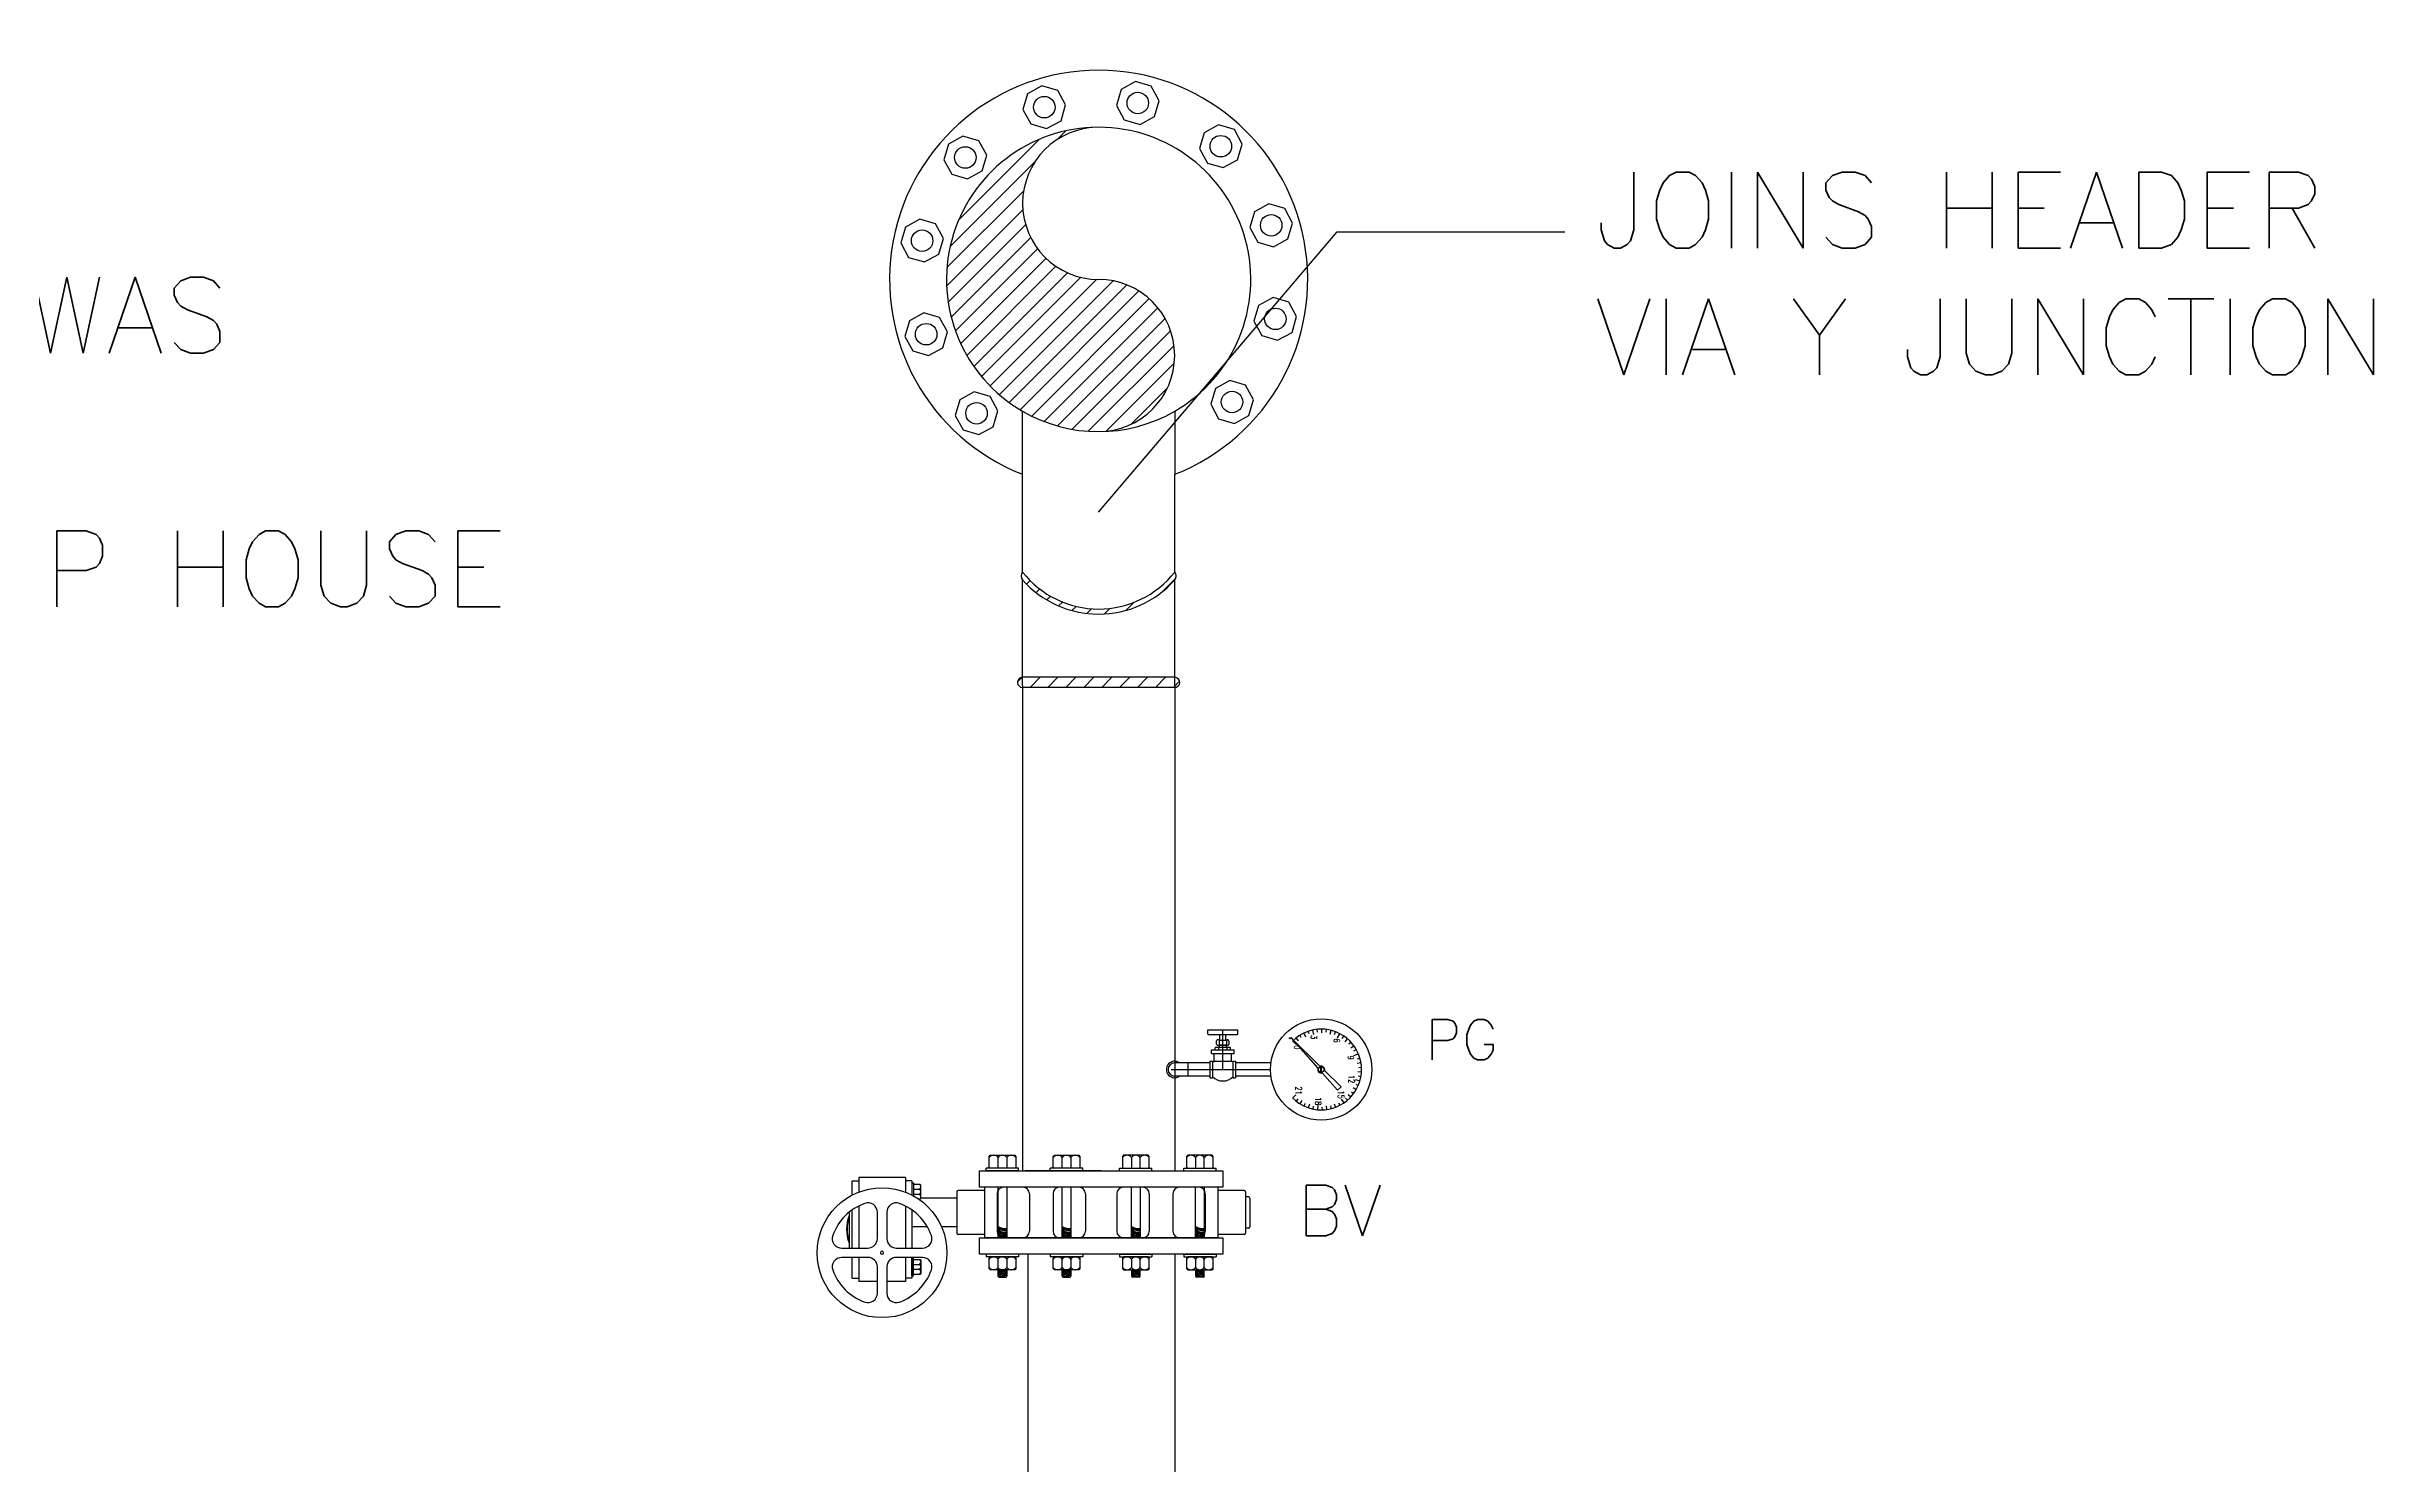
# Model space of a CAD drawing. Header units: inches. Extents: x 72601 to 92539, y -26779 to -15965.
# Drawn here: x 75829 to 78124, y -24061 to -22664 of the extents above; entities that cross this region are included whole.
import ezdxf
from ezdxf.enums import TextEntityAlignment as Align

# ---------------------------------------------------------------- set-up
doc = ezdxf.new("R2010")
doc.units = ezdxf.units.IN
doc.header["$MEASUREMENT"] = 0
doc.layers.add('FENCE', color=1, linetype='Continuous')
doc.layers.add('M-X-BKGD', color=8, linetype='Continuous')
doc.styles.add('RomanS', font='romans.shx', dxfattribs={"width": 0.8})
doc.styles.add('SIMS', font='simplex.shx')
doc.styles.get("Standard").update_dxf_attribs({"font": 'arial.ttf'})
doc.dimstyles.get("Standard").update_dxf_attribs({"dimtxt": 0.18, "dimasz": 0.18, "dimexe": 0.18, "dimexo": 0.0625, "dimgap": 0.09, "dimtad": 0, "dimtih": 1, "dimtoh": 1, "dimdec": 4, "dimzin": 0, "dimdsep": 46, "dimtxsty": 'Standard', "dimcen": 0.09, "dimadec": 0, "dimazin": 0, "dimtfac": 1, "dimtdec": 4, "dimtofl": 0, "dimtmove": 0, "dimatfit": 3, "dimfxl": 1, "dimtolj": 1, "dimtzin": 0, "dimarcsym": 0})

# ---------------------------------------------------------------- blocks, each defined once
blk = doc.blocks.new('pressuregauge')
at = {"color": 8}
for p, q in [((-0.0062, 0.18), (-0.0068, 0.1837)), ((-0.0021, 0.1815), (-0.0023, 0.1842)), ((0.0021, 0.1805), (0.0023, 0.1842)), ((0.0063, 0.181), (0.0068, 0.1837)), ((-0.0312, 0.1607), (-0.0353, 0.1628)), ((-0.0307, 0.1652), (-0.033, 0.1667)), ((-0.0274, 0.168), (-0.0302, 0.1704)), ((-0.0252, 0.1716), (-0.0271, 0.1737)), ((-0.0214, 0.1736), (-0.0235, 0.1766)), ((-0.0183, 0.1767), (-0.0197, 0.1791)), ((-0.0138, 0.1768), (-0.0156, 0.1811)), ((-0.0105, 0.18), (-0.0113, 0.1827)), ((0.0011, 0.1477), (0.0171, 0.1641)), ((0.0033, 0.1455), (0.0203, 0.1607)), ((0.01, 0.1782), (0.0113, 0.1827)), ((0.0145, 0.1786), (0.0156, 0.1811)), ((0.0203, 0.1607), (0.0171, 0.1641)), ((0.0178, 0.1759), (0.0197, 0.1791)), ((0.0219, 0.1744), (0.0235, 0.1766)), ((0.0245, 0.171), (0.027, 0.1737)), ((0.0281, 0.1686), (0.0302, 0.1704)), ((0.0292, 0.1642), (0.033, 0.1668)), ((0.0329, 0.1616), (0.0353, 0.1628)), ((-0.0361, 0.1452), (-0.0398, 0.1452)), ((-0.0369, 0.1409), (-0.0396, 0.1406)), ((-0.0367, 0.1494), (-0.0395, 0.1498)), ((-0.035, 0.1534), (-0.0386, 0.1543)), ((-0.0346, 0.1576), (-0.0372, 0.1586)), ((-0.0314, 0.1144), (-0.0032, 0.1433)), ((-0.0314, 0.1144), (-0.0013, 0.1413)), ((0.0028, 0.1447), (-0.0028, 0.1447)), ((0.0028, 0.1442), (-0.0028, 0.1442)), ((0.0337, 0.1573), (0.0372, 0.1587)), ((0.035, 0.1411), (0.0396, 0.1407)), ((0.0358, 0.1493), (0.0395, 0.1498)), ((0.0359, 0.1536), (0.0386, 0.1543)), ((0.037, 0.1452), (0.0398, 0.1453)), ((-0.0344, 0.1371), (-0.0389, 0.1361)), ((-0.0351, 0.1326), (-0.0377, 0.1317)), ((-0.0318, 0.1295), (-0.036, 0.1275)), ((-0.0315, 0.1249), (-0.0338, 0.1235)), ((-0.0283, 0.122), (-0.0312, 0.1197)), ((-0.0249, 0.1196), (-0.0282, 0.1163)), ((0.0249, 0.1196), (0.0282, 0.1163)), ((0.029, 0.1214), (0.0312, 0.1197)), ((0.0307, 0.1254), (0.0338, 0.1235)), ((0.0335, 0.1287), (0.036, 0.1275)), ((0.0342, 0.1329), (0.0377, 0.1318)), ((0.0362, 0.1367), (0.0389, 0.1362)), ((0, -0.0035), (0, 0.0945)), ((0, 0.0475), (-0.0391, 0.0475))]:
    blk.add_line(p, q, dxfattribs=at)
for p, q in [((-0.0065, 0.095), (-0.0065, 0.06)), ((0.0065, 0.095), (0.0065, 0.06)), ((-0.0352, 0.0623), (-0.0391, 0.0623)), ((-0.0391, 0.0326), (-0.0391, 0.0623)), ((-0.0346, 0.0333), (-0.0346, 0.0617)), ((-0.029, 0.0506), (-0.0346, 0.0506)), ((-0.029, 0.0511), (-0.0241, 0.0511)), ((-0.029, 0.0438), (-0.029, 0.051)), ((-0.0257, 0.0537), (-0.0275, 0.0537)), ((-0.0242, 0.0439), (-0.0242, 0.051)), ((-0.0239, 0.0506), (-0.0242, 0.0506)), ((-0.0239, 0.0446), (-0.0239, 0.0506)), ((-0.0213, 0.0549), (-0.0219, 0.0543)), ((-0.0219, 0.0406), (-0.0219, 0.0543)), ((-0.0219, 0.0515), (-0.0193, 0.0515)), ((-0.0193, 0.0549), (-0.0213, 0.0549)), ((-0.0193, 0.0364), (-0.0193, 0.0586)), ((-0.0159, 0.0586), (-0.0193, 0.0586)), ((-0.0159, 0.0364), (-0.0159, 0.0586)), ((-0.0081, 0.0561), (-0.0157, 0.0561)), ((-0.0082, 0.06), (0.0082, 0.06)), ((-0.0082, 0.0575), (-0.0082, 0.06)), ((-0.0082, 0.0575), (0.0082, 0.0575)), ((-0.0081, 0.0389), (-0.0081, 0.0561)), ((0.0082, 0.0575), (0.0082, 0.06)), ((-0.0352, 0.0326), (-0.0391, 0.0326)), ((-0.029, 0.0446), (-0.0346, 0.0446)), ((-0.029, 0.0438), (-0.0241, 0.0438)), ((-0.025, 0.0413), (-0.0282, 0.0413)), ((-0.0239, 0.0446), (-0.0242, 0.0446)), ((-0.0219, 0.0431), (-0.0193, 0.0431)), ((-0.0213, 0.0399), (-0.0219, 0.0406)), ((-0.0193, 0.0399), (-0.0213, 0.0399)), ((-0.0159, 0.0364), (-0.0193, 0.0364)), ((-0.0081, 0.0389), (-0.0159, 0.0389)), ((-0.0082, 0.0374), (0.0082, 0.0374)), ((-0.0082, 0.0345), (-0.0082, 0.0374)), ((-0.0082, 0.0345), (0.0082, 0.0345)), ((-0.0065, 0.0345), (-0.0065, 0)), ((0.0065, 0.0345), (0.0065, 0)), ((0.0082, 0.0345), (0.0082, 0.0374)), ((-0.0065, 0.013), (0.0065, 0.013))]:
    blk.add_line(p, q)
blk.add_circle((0, 0.1445), 0.05)
for centre, radius in [((0, 0.1445), 0.00278), ((-0.0308, 0.1137), 0.000463)]:
    blk.add_circle(centre, radius, dxfattribs=at)
for radius, start, end in [(0.0398, 315, 225), (0.00343, 70.726, 200.654), (0.00343, 246.9077, 16.8356)]:
    blk.add_arc((0, 0.1445), radius, start, end, dxfattribs=at)
for centre, radius, start, end in [((-0.0352, 0.0617), 0.000636, 0, 90), ((-0.0276, 0.052), 0.00171, 87.3451, 214.6492), ((-0.0256, 0.052), 0.00171, 325.3508, 92.6549), ((-0.024, 0.0527), 0.0021, 270, 345.2887), ((0.0021, 0.0475), 0.0134, 131.437, 140.1121), ((-0.0021, 0.0475), 0.0134, 311.437, 48.563), ((-0.0352, 0.0333), 0.000636, 270, 0), ((-0.0276, 0.0429), 0.00171, 145.3508, 250.7556), ((-0.0256, 0.0429), 0.00171, 289.2444, 34.6492), ((-0.024, 0.0425), 0.0021, 14.7113, 90), ((0.0021, 0.0475), 0.0134, 220.071, 228.563), ((0, 0), 0.00812, 143.3884, 36.6116), ((0, 0), 0.00652, 180, 0)]:
    blk.add_arc(centre, radius, start, end)
at = {"color": 8, "style": 'RomanS', "width": 0.7}
for s, p in [('6', (-0.0286, 0.1599)), ('9', (-0.0116, 0.1737)), ('12', (0.0095, 0.1745)), ('15', (0.0247, 0.164)), ('3', (-0.0319, 0.1373)), ('18', (0.0312, 0.1415)), ('0', (-0.0219, 0.1208)), ('21', (0.0207, 0.1223))]:
    blk.add_text(s, height=0.00602, rotation=360, dxfattribs=at).set_placement(p, align=Align.MIDDLE)

msp = doc.modelspace()

# ---------------------------------------------------------------- hatches: boundary and pattern name
at = {"layer": 'M-X-BKGD'}
h = msp.add_hatch(dxfattribs=at)
h.set_pattern_fill('ANSI31', color=256, scale=100)
h.set_pattern_definition([(45, (-40520.95, -145705.62), (-8.8388348, 8.8388348), [])])
h.paths.add_polyline_path([(76866.5, -22893.2, -1), (76866.5, -22743.2, 0.767327), (76791.5, -23023.1, 0.131653), (76866.5, -23043.2, 1)])
h = msp.add_hatch(dxfattribs=at)
h.set_pattern_fill('ANSI31', color=256, scale=100)
h.set_pattern_definition([(45, (-10781.664, -35658.236), (-8.8388348, 8.8388348), [])])
h.paths.add_polyline_path([(76941.5, -23189.4, 0.361193), (76941.5, -23181.7, -0.485951), (76791.5, -23181.7, 0.361193), (76791.5, -23189.4, 0.448765)])

# ---------------------------------------------------------------- linework, layer by layer
for p, q in [((76796.3, -22710.1), (76791.8, -22725.6)), ((76810.6, -22702.3), (76796.3, -22710.1)), ((76826.2, -22706.9), (76810.6, -22702.3)), ((76833.9, -22721.1), (76826.2, -22706.9)), ((76888.6, -22706), (76884, -22721.6)), ((76902.9, -22698.2), (76888.6, -22706)), ((76918.4, -22702.8), (76902.9, -22698.2)), ((76926.2, -22717.1), (76918.4, -22702.8)), ((76921.6, -22732.6), (76926.2, -22717.1)), ((76791.8, -22725.6), (76799.5, -22739.9)), ((76799.5, -22739.9), (76815.1, -22744.5)), ((76815.1, -22744.5), (76829.4, -22736.7)), ((76829.4, -22736.7), (76833.9, -22721.1)), ((76884, -22721.6), (76891.8, -22735.8)), ((76891.8, -22735.8), (76907.4, -22740.4)), ((76907.4, -22740.4), (76921.6, -22732.6)), ((76984.8, -22740.9), (76970.5, -22748.6)), ((77000.4, -22745.4), (76984.8, -22740.9)), ((76718.5, -22759.7), (76713.9, -22775.3)), ((76732.7, -22751.9), (76718.5, -22759.7)), ((76748.3, -22756.5), (76732.7, -22751.9)), ((76756.1, -22770.8), (76748.3, -22756.5)), ((76970.5, -22748.6), (76966, -22764.2)), ((76966, -22764.2), (76973.7, -22778.5)), ((77008.1, -22759.7), (77000.4, -22745.4)), ((77003.6, -22775.3), (77008.1, -22759.7)), ((76713.9, -22775.3), (76721.7, -22789.5)), ((76737.2, -22794.1), (76751.5, -22786.3)), ((76751.5, -22786.3), (76756.1, -22770.8)), ((76973.7, -22778.5), (76989.3, -22783)), ((76989.3, -22783), (77003.6, -22775.3)), ((76721.7, -22789.5), (76737.2, -22794.1)), ((76690.1, -22833.9), (76675.9, -22841.6)), ((76705.7, -22838.5), (76690.1, -22833.9)), ((77020.2, -22826.5), (77015.6, -22842.1)), ((77034.4, -22818.7), (77020.2, -22826.5)), ((77050, -22823.3), (77034.4, -22818.7)), ((77057.8, -22837.6), (77050, -22823.3)), ((76675.9, -22841.6), (76671.3, -22857.2)), ((76671.3, -22857.2), (76679, -22871.5)), ((76713.4, -22852.7), (76705.7, -22838.5)), ((76708.9, -22868.3), (76713.4, -22852.7)), ((77015.6, -22842.1), (77023.4, -22856.3)), ((77023.4, -22856.3), (77039, -22860.9)), ((77039, -22860.9), (77053.2, -22853.1)), ((77053.2, -22853.1), (77057.8, -22837.6)), ((76679, -22871.5), (76694.6, -22876)), ((76694.6, -22876), (76708.9, -22868.3)), ((76694.2, -22926.1), (76679.9, -22933.9)), ((76709.7, -22930.7), (76694.2, -22926.1)), ((77024.2, -22918.8), (77019.7, -22934.3)), ((77038.5, -22911), (77024.2, -22918.8)), ((77054.1, -22915.6), (77038.5, -22911)), ((77061.8, -22929.8), (77054.1, -22915.6)), ((76679.9, -22933.9), (76675.3, -22949.5)), ((76717.5, -22945), (76709.7, -22930.7)), ((76712.9, -22960.5), (76717.5, -22945)), ((77019.7, -22934.3), (77027.4, -22948.6)), ((77027.4, -22948.6), (77043, -22953.2)), ((77043, -22953.2), (77057.3, -22945.4)), ((77057.3, -22945.4), (77061.8, -22929.8)), ((76675.3, -22949.5), (76683.1, -22963.7)), ((76683.1, -22963.7), (76698.7, -22968.3)), ((76698.7, -22968.3), (76712.9, -22960.5)), ((76995.9, -22992.9), (76981.6, -23000.7)), ((77011.4, -22997.5), (76995.9, -22992.9)), ((76729.6, -23011.8), (76725, -23027.4)), ((76743.8, -23004), (76729.6, -23011.8)), ((76759.4, -23008.6), (76743.8, -23004)), ((76767.2, -23022.8), (76759.4, -23008.6)), ((76981.6, -23000.7), (76977, -23016.3)), ((76977, -23016.3), (76984.8, -23030.5)), ((77019.2, -23011.8), (77011.4, -22997.5)), ((77014.6, -23027.3), (77019.2, -23011.8)), ((76725, -23027.4), (76732.8, -23041.6)), ((76748.3, -23046.2), (76762.6, -23038.4)), ((76762.6, -23038.4), (76767.2, -23022.8)), ((76791.5, -23181.7), (76791.5, -23023.1)), ((76941.5, -23023.1), (76941.5, -23085.4)), ((76984.8, -23030.5), (77000.4, -23035.1)), ((77000.4, -23035.1), (77014.6, -23027.3)), ((76732.8, -23041.6), (76748.3, -23046.2)), ((76791.5, -23181.7), (76791.5, -23085.4)), ((76941.5, -23181.7), (76941.5, -23085.4)), ((76791.5, -23293.5), (76791.5, -23189.4)), ((76941.5, -23293.5), (76941.5, -23189.4)), ((76941.5, -23285.4), (76791.5, -23285.4)), ((76791.5, -23293.5), (76791.5, -23772)), ((76941.5, -23293.5), (76941.5, -23772)), ((76941.5, -23295.4), (76791.5, -23295.4)), ((76869, -23772), (76794, -23772)), ((76623.5, -23781.6), (76629.9, -23781.6)), ((76623.5, -23795.8), (76623.5, -23781.6)), ((76629.9, -23778.4), (76629.9, -23792.9)), ((76676, -23778.4), (76629.9, -23778.4)), ((76676, -23778.4), (76676, -23792.9)), ((76682.4, -23781.6), (76676, -23781.6)), ((76682.4, -23781.6), (76682.4, -23795.8)), ((76726.6, -23792.5), (76726.6, -23833.4)), ((76753.8, -23791.2), (76727.8, -23791.2)), ((76753.8, -23788), (76753.8, -23837.9)), ((76984.2, -23788), (76753.8, -23788)), ((76766.3, -23794.4), (76766.3, -23831.5)), ((76798.3, -23794.4), (76798.3, -23831.5)), ((76821.5, -23794.4), (76821.5, -23831.5)), ((76853.5, -23794.4), (76853.5, -23831.5)), ((76884.4, -23794.4), (76884.4, -23831.5)), ((76916.4, -23794.4), (76916.4, -23831.5)), ((76939.7, -23794.4), (76939.7, -23831.5)), ((76971.7, -23794.4), (76971.7, -23831.5)), ((76984.2, -23788), (76984.2, -23837.9)), ((77010.1, -23791.2), (76984.2, -23791.2)), ((77011.4, -23792.5), (77011.4, -23833.4)), ((77014.3, -23797.6), (77011.4, -23797.6)), ((76620.3, -23812.8), (76620.3, -23848)), ((76623.5, -23848), (76623.5, -23810.3)), ((76629.9, -23806.5), (76629.9, -23848)), ((76676, -23806.5), (76676, -23848)), ((76682.4, -23810.3), (76682.4, -23848)), ((76726.6, -23798.9), (76691, -23798.9)), ((77015.6, -23798.9), (77015.6, -23827)), ((76697.7, -23827), (76682.4, -23827)), ((76726.6, -23827), (76711.6, -23827)), ((76753.8, -23834.7), (76727.8, -23834.7)), ((77010.1, -23834.7), (76984.2, -23834.7)), ((77014.3, -23828.3), (77011.4, -23828.3)), ((76623.5, -23877.6), (76623.5, -23857.3)), ((76629.9, -23857.3), (76629.9, -23880.8)), ((76676, -23857.3), (76676, -23880.8)), ((76682.4, -23857.3), (76682.4, -23877.6)), ((76796.5, -23853.9), (76796.5, -24215.4)), ((76941.5, -23853.9), (76941.5, -24215.4)), ((76623.5, -23877.6), (76629.9, -23877.6)), ((76648.6, -23880.8), (76629.9, -23880.8)), ((76676, -23880.8), (76657.3, -23880.8)), ((76682.4, -23877.6), (76676, -23877.6))]:
    msp.add_line(p, q, dxfattribs=at)
at = {"layer": 'M-X-BKGD', "linetype": 'Continuous'}
for p, q in [((76786.5, -23289.9), (76791.1, -23285.4)), ((76798.8, -23295.4), (76808.8, -23285.4)), ((76816.4, -23295.4), (76826.4, -23285.4)), ((76834.1, -23295.4), (76844.1, -23285.4)), ((76851.8, -23295.4), (76861.8, -23285.4)), ((76869.5, -23295.4), (76879.5, -23285.4)), ((76887.2, -23295.4), (76897.2, -23285.4)), ((76904.8, -23295.4), (76914.8, -23285.4)), ((76922.5, -23295.4), (76932.5, -23285.4)), ((76940.2, -23295.4), (76946.4, -23289.2)), ((76749, -23788), (76749, -23772)), ((76749, -23772), (76988.9, -23772)), ((76755.7, -23772), (76755.7, -23769.1)), ((76787.6, -23769.1), (76755.7, -23769.1)), ((76787.6, -23772), (76755.7, -23772)), ((76758.5, -23757.6), (76759.6, -23756.5)), ((76758.5, -23768.1), (76758.5, -23757.6)), ((76758.5, -23768.1), (76759.6, -23769.1)), ((76759.6, -23756.5), (76783.7, -23756.5)), ((76767.3, -23769.1), (76767.3, -23758.7)), ((76776, -23758.7), (76776, -23769.1)), ((76783.7, -23756.5), (76784.7, -23757.6)), ((76784.7, -23768.1), (76783.7, -23769.1)), ((76784.7, -23757.6), (76784.7, -23768.1)), ((76787.6, -23772), (76787.6, -23769.1)), ((76818.8, -23772), (76818.8, -23769.1)), ((76850.8, -23769.1), (76818.8, -23769.1)), ((76850.8, -23772), (76818.8, -23772)), ((76821.7, -23757.6), (76822.8, -23756.5)), ((76821.7, -23768.1), (76821.7, -23757.6)), ((76821.7, -23768.1), (76822.8, -23769.1)), ((76822.8, -23756.5), (76846.8, -23756.5)), ((76830.4, -23769.1), (76830.4, -23758.7)), ((76839.2, -23758.7), (76839.2, -23769.1)), ((76846.8, -23756.5), (76847.9, -23757.6)), ((76847.9, -23768.1), (76846.8, -23769.1)), ((76847.9, -23757.6), (76847.9, -23768.1)), ((76850.8, -23772), (76850.8, -23769.1)), ((76887.2, -23772), (76887.2, -23769.1)), ((76887.2, -23769.1), (76919.1, -23769.1)), ((76887.2, -23772), (76919.1, -23772)), ((76891.1, -23756.5), (76890.1, -23757.6)), ((76890.1, -23757.6), (76890.1, -23768.1)), ((76890.1, -23768.1), (76891.1, -23769.1)), ((76915.2, -23756.5), (76891.1, -23756.5)), ((76898.8, -23758.7), (76898.8, -23769.1)), ((76907.5, -23769.1), (76907.5, -23758.7)), ((76916.3, -23757.6), (76915.2, -23756.5)), ((76916.3, -23768.1), (76915.2, -23769.1)), ((76916.3, -23768.1), (76916.3, -23757.6)), ((76919.1, -23772), (76919.1, -23769.1)), ((76950.4, -23772), (76950.4, -23769.1)), ((76950.4, -23769.1), (76982.3, -23769.1)), ((76950.4, -23772), (76982.3, -23772)), ((76954.3, -23756.5), (76953.3, -23757.6)), ((76953.3, -23757.6), (76953.3, -23768.1)), ((76953.3, -23768.1), (76954.3, -23769.1)), ((76978.4, -23756.5), (76954.3, -23756.5)), ((76962, -23758.7), (76962, -23769.1)), ((76970.7, -23769.1), (76970.7, -23758.7)), ((76979.4, -23757.6), (76978.4, -23756.5)), ((76979.4, -23768.1), (76978.4, -23769.1)), ((76979.4, -23768.1), (76979.4, -23757.6)), ((76982.3, -23772), (76982.3, -23769.1)), ((76988.9, -23772), (76988.9, -23788)), ((76682.4, -23783.7), (76684, -23783.7)), ((76682.4, -23783.7), (76682.4, -23795.8)), ((76684, -23783.7), (76684, -23796.7)), ((76684.6, -23785.3), (76684, -23785.9)), ((76689.9, -23790.2), (76684, -23790.2)), ((76684, -23795), (76689.9, -23795)), ((76690.5, -23785.3), (76684.6, -23785.3)), ((76691, -23785.9), (76690.5, -23785.3)), ((76691, -23799.3), (76691, -23785.9)), ((76988.9, -23788), (76749, -23788)), ((76767.3, -23837.9), (76767.3, -23788)), ((76776, -23788), (76776, -23837.9)), ((76830.4, -23837.9), (76830.4, -23788)), ((76839.2, -23788), (76839.2, -23837.9)), ((76898.8, -23837.9), (76898.8, -23788)), ((76907.5, -23788), (76907.5, -23837.9)), ((76962, -23837.9), (76962, -23788)), ((76970.7, -23788), (76970.7, -23837.9)), ((76648.3, -23838.7), (76648.3, -23812.7)), ((76657.6, -23812.7), (76657.6, -23838.7)), ((76689.3, -23799.9), (76690.5, -23799.9)), ((76690.5, -23799.9), (76691, -23799.3)), ((76749, -23837.9), (76988.9, -23837.9)), ((76749, -23853.9), (76749, -23837.9)), ((76984.2, -23837.9), (76753.8, -23837.9)), ((76988.9, -23837.9), (76988.9, -23853.9)), ((76613, -23848), (76639, -23848)), ((76639, -23857.3), (76613, -23857.3)), ((76648.3, -23892.5), (76648.3, -23866.5)), ((76657.6, -23866.5), (76657.6, -23892.5)), ((76666.9, -23848), (76692.9, -23848)), ((76692.9, -23857.3), (76666.9, -23857.3)), ((76682.4, -23857.6), (76684, -23857.6)), ((76682.4, -23875.5), (76682.4, -23857.6)), ((76684, -23875.5), (76684, -23857.6)), ((76684.6, -23859.3), (76684, -23859.8)), ((76684, -23864.1), (76689.9, -23864.1)), ((76684.6, -23859.3), (76690.5, -23859.3)), ((76690.5, -23859.3), (76691, -23859.8)), ((76691, -23859.8), (76691, -23873.3)), ((76988.9, -23853.9), (76749, -23853.9)), ((76787.6, -23853.9), (76755.7, -23853.9)), ((76755.7, -23853.9), (76755.7, -23856.8)), ((76787.6, -23856.8), (76755.7, -23856.8)), ((76758.5, -23857.9), (76759.6, -23856.8)), ((76758.5, -23868.3), (76758.5, -23857.9)), ((76759.6, -23856.8), (76783.7, -23856.8)), ((76767.3, -23867.3), (76767.3, -23858.9)), ((76776, -23858.9), (76776, -23867.3)), ((76783.7, -23856.8), (76784.7, -23857.9)), ((76784.7, -23857.9), (76784.7, -23868.3)), ((76787.6, -23853.9), (76787.6, -23856.8)), ((76818.8, -23853.9), (76818.8, -23856.8)), ((76850.8, -23853.9), (76818.8, -23853.9)), ((76850.8, -23856.8), (76818.8, -23856.8)), ((76821.7, -23857.9), (76822.8, -23856.8)), ((76821.7, -23868.3), (76821.7, -23857.9)), ((76822.8, -23856.8), (76846.8, -23856.8)), ((76830.4, -23867.3), (76830.4, -23858.9)), ((76839.2, -23858.9), (76839.2, -23867.3)), ((76846.8, -23856.8), (76847.9, -23857.9)), ((76847.9, -23857.9), (76847.9, -23868.3)), ((76850.8, -23853.9), (76850.8, -23856.8)), ((76887.2, -23853.9), (76887.2, -23856.8)), ((76887.2, -23853.9), (76919.1, -23853.9)), ((76887.2, -23856.8), (76919.1, -23856.8)), ((76891.1, -23856.8), (76890.1, -23857.9)), ((76890.1, -23857.9), (76890.1, -23868.3)), ((76915.2, -23856.8), (76891.1, -23856.8)), ((76898.8, -23858.9), (76898.8, -23867.3)), ((76907.5, -23867.3), (76907.5, -23858.9)), ((76916.3, -23857.9), (76915.2, -23856.8)), ((76916.3, -23868.3), (76916.3, -23857.9)), ((76919.1, -23853.9), (76919.1, -23856.8)), ((76950.4, -23853.9), (76950.4, -23856.8)), ((76950.4, -23853.9), (76982.3, -23853.9)), ((76950.4, -23856.8), (76982.3, -23856.8)), ((76954.3, -23856.8), (76953.3, -23857.9)), ((76953.3, -23857.9), (76953.3, -23868.3)), ((76978.4, -23856.8), (76954.3, -23856.8)), ((76962, -23858.9), (76962, -23867.3)), ((76970.7, -23867.3), (76970.7, -23858.9)), ((76979.4, -23857.9), (76978.4, -23856.8)), ((76979.4, -23868.3), (76979.4, -23857.9)), ((76982.3, -23853.9), (76982.3, -23856.8)), ((76682.4, -23875.5), (76684, -23875.5)), ((76689.9, -23869), (76684, -23869)), ((76684.6, -23873.9), (76684, -23873.3)), ((76690.5, -23873.9), (76684.6, -23873.9)), ((76691, -23873.3), (76690.5, -23873.9)), ((76758.5, -23868.3), (76759.6, -23869.4)), ((76783.7, -23869.4), (76759.6, -23869.4)), ((76767.3, -23875.6), (76767.3, -23869.4)), ((76768.3, -23876.7), (76774.9, -23876.7)), ((76776, -23869.4), (76776, -23875.6)), ((76784.7, -23868.3), (76783.7, -23869.4)), ((76821.7, -23868.3), (76822.8, -23869.4)), ((76846.8, -23869.4), (76822.8, -23869.4)), ((76830.4, -23875.6), (76830.4, -23869.4)), ((76831.5, -23876.7), (76838.1, -23876.7)), ((76839.2, -23869.4), (76839.2, -23875.6)), ((76847.9, -23868.3), (76846.8, -23869.4)), ((76890.1, -23868.3), (76891.1, -23869.4)), ((76891.1, -23869.4), (76915.2, -23869.4)), ((76898.8, -23869.4), (76898.8, -23875.6)), ((76906.5, -23876.7), (76899.9, -23876.7)), ((76907.5, -23875.6), (76907.5, -23869.4)), ((76916.3, -23868.3), (76915.2, -23869.4)), ((76953.3, -23868.3), (76954.3, -23869.4)), ((76954.3, -23869.4), (76978.4, -23869.4)), ((76962, -23869.4), (76962, -23875.6)), ((76969.7, -23876.7), (76963, -23876.7)), ((76970.7, -23875.6), (76970.7, -23869.4)), ((76979.4, -23868.3), (76978.4, -23869.4))]:
    msp.add_line(p, q, dxfattribs=at)
at = {"layer": 'M-X-BKGD'}
for centre in [(76812.9, -22723.4), (76905.1, -22719.3), (76735, -22773), (76987, -22761.9), (77036.7, -22839.8), (76692.4, -22855), (77040.8, -22932.1), (76696.4, -22947.2), (76746.1, -23025.1), (76998.1, -23014)]:
    msp.add_circle(centre, 10.6, dxfattribs=at)
at = {"layer": 'M-X-BKGD', "linetype": 'Continuous'}
msp.add_circle((76652.9, -23852.6), 64, dxfattribs=at)
at = {"layer": 'M-X-BKGD'}
for centre, radius, start, end in [((76866.5, -22893.2), 206.2, 291.3237, 248.6763), ((76866.5, -22893.2), 150, 300, 240), ((76866.5, -22818.2), 75, 90, 270), ((76866.5, -22968.2), 75, 270, 90), ((76866.5, -22893.2), 150, 240, 300), ((76796.2, -23185.5), 6.09, 140.2813, 219.7187), ((76866.5, -23122.7), 95.4, 218.165, 321.835), ((76866.5, -23122.7), 100.4, 221.6623, 318.3377), ((76936.8, -23185.5), 6.09, 320.2813, 39.7187), ((76791.5, -23290.4), 5, 90, 270), ((76941.5, -23290.4), 5, 270, 90), ((76727.8, -23792.5), 1.28, 90, 180), ((76772.7, -23794.4), 6.4, 90, 180), ((76791.9, -23794.4), 6.4, 0, 90), ((76827.9, -23794.4), 6.4, 90, 180), ((76847.1, -23794.4), 6.4, 0, 90), ((76890.8, -23794.4), 6.4, 90, 180), ((76910, -23794.4), 6.4, 0, 90), ((76946.1, -23794.4), 6.4, 90, 180), ((76965.3, -23794.4), 6.4, 0, 90), ((77010.1, -23792.5), 1.28, 0, 90), ((77014.3, -23798.9), 1.28, 0, 90), ((76655.4, -23829.6), 37.5, 159.1997, 200.8003), ((76655.4, -23829.6), 36.9, 161.9972, 198.0028), ((76727.8, -23833.4), 1.28, 180, 270), ((76772.7, -23831.5), 6.4, 180, 270), ((76791.9, -23831.5), 6.4, 270, 0), ((76827.9, -23831.5), 6.4, 180, 270), ((76847.1, -23831.5), 6.4, 270, 0), ((76890.8, -23831.5), 6.4, 180, 270), ((76910, -23831.5), 6.4, 270, 0), ((76946.1, -23831.5), 6.4, 180, 270), ((76965.3, -23831.5), 6.4, 270, 0), ((77010.1, -23833.4), 1.28, 270, 0), ((77014.3, -23827), 1.28, 270, 0), ((76652.9, -23852.6), 1.57, 90, 270), ((76652.9, -23852.6), 1.57, 270, 90)]:
    msp.add_arc(centre, radius, start, end, dxfattribs=at)
at = {"layer": 'M-X-BKGD', "linetype": 'Continuous'}
for centre, radius, start, end in [((76762.9, -23762.2), 5.64, 39.3849, 140.6151), ((76771.6, -23762.2), 5.64, 39.3849, 140.6151), ((76780.4, -23762.2), 5.64, 39.3849, 140.6151), ((76826.1, -23762.2), 5.64, 39.3849, 140.6151), ((76834.8, -23762.2), 5.64, 39.3849, 140.6151), ((76843.5, -23762.2), 5.64, 39.3849, 140.6151), ((76894.4, -23762.2), 5.64, 39.3849, 140.6151), ((76903.2, -23762.2), 5.64, 39.3849, 140.6151), ((76911.9, -23762.2), 5.64, 39.3849, 140.6151), ((76957.6, -23762.2), 5.64, 39.3849, 140.6151), ((76966.3, -23762.2), 5.64, 39.3849, 140.6151), ((76975.1, -23762.2), 5.64, 39.3849, 140.6151), ((76687.9, -23787.7), 3.16, 309.3849, 50.6151), ((76687.9, -23792.6), 3.16, 309.3849, 50.6151), ((76687.9, -23797.5), 3.16, 309.3849, 50.6151), ((76652.9, -23852.6), 51.5, 109.2185, 160.7815), ((76639, -23812.7), 9.27, 360, 109.2185), ((76666.9, -23812.7), 9.27, 70.7815, 180), ((76652.9, -23852.6), 51.5, 19.2185, 70.7815), ((76613, -23838.7), 9.27, 160.7815, 270), ((76639, -23838.7), 9.27, 270, 0), ((76666.9, -23838.7), 9.27, 180, 270), ((76692.9, -23838.7), 9.27, 270, 19.2185), ((76775.3, -23812.2), 16.6, 241.1637, 272.4453), ((76775.3, -23812.2), 17.7, 243.0169, 272.3003), ((76775.3, -23812.2), 18.7, 244.6374, 272.1715), ((76775.3, -23815.7), 16.6, 241.1637, 272.4453), ((76775.3, -23815.7), 17.7, 243.0169, 272.3003), ((76775.3, -23815.7), 18.7, 244.6374, 272.1715), ((76775.3, -23815.7), 19.8, 246.0681, 272.0564), ((76775.3, -23815.7), 20.8, 247.3413, 271.9529), ((76775.3, -23815.7), 21.9, 248.4824, 271.8593), ((76775.3, -23816.9), 21.9, 248.4824, 254.3117), ((76838.5, -23812.2), 16.6, 241.1637, 272.4453), ((76838.5, -23812.2), 17.7, 243.0169, 272.3003), ((76838.5, -23812.2), 18.7, 244.6374, 272.1715), ((76838.5, -23815.7), 16.6, 241.1637, 272.4453), ((76838.5, -23815.7), 17.7, 243.0169, 272.3003), ((76838.5, -23815.7), 18.7, 244.6374, 272.1715), ((76838.5, -23815.7), 19.8, 246.0681, 272.0564), ((76838.5, -23815.7), 20.8, 247.3413, 271.9529), ((76838.5, -23815.7), 21.9, 248.4824, 271.8593), ((76838.5, -23816.9), 21.9, 248.4824, 254.3117), ((76906.8, -23812.2), 16.6, 241.1637, 272.4453), ((76906.8, -23812.2), 17.7, 243.0169, 272.3003), ((76906.8, -23812.2), 18.7, 244.6374, 272.1715), ((76906.8, -23815.7), 16.6, 241.1637, 272.4453), ((76906.8, -23815.7), 17.7, 243.0169, 272.3003), ((76906.8, -23815.7), 18.7, 244.6374, 272.1715), ((76906.8, -23815.7), 19.8, 246.0681, 272.0564), ((76906.8, -23815.7), 20.8, 247.3413, 271.9529), ((76906.8, -23815.7), 21.9, 248.4824, 271.8593), ((76906.8, -23816.9), 21.9, 248.4824, 254.3117), ((76970, -23812.2), 16.6, 241.1637, 272.4453), ((76970, -23812.2), 17.7, 243.0169, 272.3003), ((76970, -23812.2), 18.7, 244.6374, 272.1715), ((76970, -23815.7), 16.6, 241.1637, 272.4453), ((76970, -23815.7), 17.7, 243.0169, 272.3003), ((76970, -23815.7), 18.7, 244.6374, 272.1715), ((76970, -23815.7), 19.8, 246.0681, 272.0564), ((76970, -23815.7), 20.8, 247.3413, 271.9529), ((76970, -23815.7), 21.9, 248.4824, 271.8593), ((76970, -23816.9), 21.9, 248.4824, 254.3117), ((76613, -23866.5), 9.27, 90, 199.2185), ((76639, -23866.5), 9.27, 360, 90), ((76666.9, -23866.5), 9.27, 90, 180), ((76687.9, -23861.7), 3.16, 309.3849, 50.6151), ((76687.9, -23866.6), 3.16, 309.3849, 50.6151), ((76692.9, -23866.5), 9.27, 340.7815, 90), ((76762.9, -23862.5), 5.65, 39.3849, 140.6151), ((76771.6, -23862.5), 5.65, 39.3849, 140.6151), ((76780.4, -23862.5), 5.65, 39.3849, 140.6151), ((76826.1, -23862.5), 5.65, 39.3849, 140.6151), ((76834.8, -23862.5), 5.65, 39.3849, 140.6151), ((76843.5, -23862.5), 5.65, 39.3849, 140.6151), ((76894.4, -23862.5), 5.65, 39.3849, 140.6151), ((76903.2, -23862.5), 5.65, 39.3849, 140.6151), ((76911.9, -23862.5), 5.65, 39.3849, 140.6151), ((76957.6, -23862.5), 5.65, 39.3849, 140.6151), ((76966.3, -23862.5), 5.65, 39.3849, 140.6151), ((76975.1, -23862.5), 5.65, 39.3849, 140.6151), ((76652.9, -23852.6), 51.5, 199.2185, 250.7815), ((76652.9, -23852.6), 51.5, 289.2185, 340.7815), ((76687.9, -23871.5), 3.16, 309.3849, 50.6151), ((76762.9, -23863.7), 5.65, 219.3849, 320.6151), ((76771.6, -23863.7), 5.65, 219.3849, 320.6151), ((76768, -23853.4), 19.8, 268.1407, 293.9319), ((76768, -23853.4), 20.8, 268.1407, 292.6587), ((76768, -23853.4), 21.9, 268.1407, 291.5176), ((76768.3, -23875.6), 1.05, 180, 270), ((76768, -23853.4), 16.6, 268.1407, 286.5975), ((76768, -23853.4), 17.7, 268.1407, 295.6381), ((76768, -23853.4), 18.7, 268.1407, 295.3626), ((76768, -23853.4), 22.9, 268.9617, 290.4885), ((76774.9, -23875.6), 1.05, 270, 0), ((76780.4, -23863.7), 5.65, 219.3849, 320.6151), ((76826.1, -23863.7), 5.65, 219.3849, 320.6151), ((76834.8, -23863.7), 5.65, 219.3849, 320.6151), ((76831.1, -23853.4), 21.9, 268.1407, 291.5176), ((76831.5, -23875.6), 1.05, 180, 270), ((76831.1, -23853.4), 18.7, 268.1407, 295.3626), ((76831.1, -23853.4), 19.8, 268.1407, 293.9319), ((76831.1, -23853.4), 20.8, 268.1407, 292.6587), ((76831.1, -23853.4), 17.7, 268.1407, 295.6381), ((76831.1, -23853.4), 16.6, 268.1407, 286.5975), ((76831.1, -23853.4), 22.9, 268.9617, 290.4885), ((76838.1, -23875.6), 1.05, 270, 0), ((76843.5, -23863.7), 5.65, 219.3849, 320.6151), ((76894.4, -23863.7), 5.65, 219.3849, 320.6151), ((76903.2, -23863.7), 5.65, 219.3849, 320.6151), ((76906.8, -23853.4), 18.7, 244.6374, 271.8593), ((76906.8, -23853.4), 19.8, 246.0681, 271.8593), ((76906.8, -23853.4), 20.8, 247.3413, 271.8593), ((76906.8, -23853.4), 21.9, 248.4824, 271.8593), ((76906.8, -23853.4), 22.9, 249.5115, 271.0383), ((76899.9, -23875.6), 1.05, 180, 270), ((76906.8, -23853.4), 17.7, 244.3619, 271.8593), ((76906.8, -23853.4), 16.6, 253.4025, 271.8593), ((76906.5, -23875.6), 1.05, 270, 0), ((76911.9, -23863.7), 5.65, 219.3849, 320.6151), ((76957.6, -23863.7), 5.65, 219.3849, 320.6151), ((76966.3, -23863.7), 5.65, 219.3849, 320.6151), ((76970, -23853.4), 18.7, 244.6374, 272.1715), ((76970, -23853.4), 19.8, 246.0681, 272.0564), ((76970, -23853.4), 20.8, 247.3413, 271.9529), ((76970, -23853.4), 21.9, 248.4824, 271.8593), ((76970, -23853.4), 22.9, 249.5115, 271.0383), ((76963, -23875.6), 1.05, 180, 270), ((76970, -23853.4), 17.7, 244.3619, 272.3003), ((76970, -23853.4), 16.6, 253.4025, 272.4453), ((76969.7, -23875.6), 1.05, 270, 0), ((76975.1, -23863.7), 5.65, 219.3849, 320.6151), ((76639, -23892.5), 9.27, 250.7815, 0), ((76666.9, -23892.5), 9.27, 180, 289.2185)]:
    msp.add_arc(centre, radius, start, end, dxfattribs=at)

# ---------------------------------------------------------------- block references
at = {"layer": 'M-X-BKGD', "xscale": 1000, "yscale": 1000, "zscale": 1000, "rotation": 270}
msp.add_blockref('pressuregauge', (76941.5, -23672), dxfattribs=at)

# ---------------------------------------------------------------- texts
at = {"layer": 'FENCE', "color": 3, "attachment_point": 1, "style": 'SIMS'}
for s, insert, char_height, width in [("\\A1;AS-FOUND NOTES:\\P\\pi-225,l300,t300;1.^IPIPING AND FITTINGS\\P\\pi-375,l525,t525,2775;1.1.^ITHERE ARE CURRENTLY TWO SEPARATE DISCHARGE LINES: TO SOUTHVALE AND TO SONERA; CORRESPONDING PIPING FOLLOWS\\P1.2.^ILINE FROM RESERVOIR TO PUMP HOUSE NOT SHOWN\\P1.3.^ISOME PIPING FOUND IN FRONT OF PUMP HOUSE NOT SHOWN IN OLD AS BUILT\\P\\pi0,l0,tz;\\P\\pi-225,l300,t300;2.^IINSTALLATION\\P\\pi-375,l525,t525,2775;2.1.^INO CBP INSTALLED INSIDE PUMP HOUSE; NO CORRESPONDING PIPING, FITTINGS AND FOUNDATION BLOCK \\P2.2.^ISOUTHVALE BOOSTER PUMP 1 IS INSTALLED IN PLACE OF JOCKEY PUMP\\P2.2.^ISOUTHVALE SERVICE PUMPS (10HP) ARE INDIRECT DRIVEN WHILE SONERA SERVICE PUMPS (15HP) ARE DIRECT DRIVEN\\P\\pi0,l0,tz;\\P\\pi-225,l300,t300;3.^IPIPE SUPPORT\\P\\pi-375,l525,t525,2775;3.1.^ISTEEL SADDLE SUPPORT USED INSTEAD OF PIPE HANGER\\P3.2.^ISPACING OF SUPPORT OUTLINE FOLLOWED\\P\\pi0,l0,tz;\\P\\pi-225,l300,t300;4.^IPUMP HOUSE\\P\\pi-375,l525,t525,2775;4.1.^IROLL UP DOOR PROVIDED\\P4.2.^INO Cl TANKS AND DUCTING AS CHLORINATION ROOM WAS CONVERTED INTO OPERATOR'S ROOM \\P4.3.^ICHLORINE GAS TANKS LOCATED OUTSIDE BESIDE PUMP HOUSE", (72598.1, -19765.3, -422.2), 75, 3749.01), ('\\A1;JOINS HEADER \\PVIA Y JUNCTION', (77355.6, -22787.3, -422.2), 75, 978.226), ('\\A1;PG', (77188.6, -23622.6, -422.2), 40, 249.05), ('\\A1;BV', (77062.6, -23785.9, -422.2), 50, 249.05)]:
    msp.add_mtext(s, dxfattribs=dict(at, insert=insert, char_height=char_height, width=width))

# ---------------------------------------------------------------- leaders
at = {"color": 1}
msp.add_leader([(76866.5, -23122.7), (77101.6, -22846.2), (77326.3, -22846.2)], dimstyle='Standard', override={"dimscale": 1, "dimasz": 0.08, "dimtad": 0, "dimfxl": 0.009}, dxfattribs=at)

doc.saveas('drawing.dxf')
